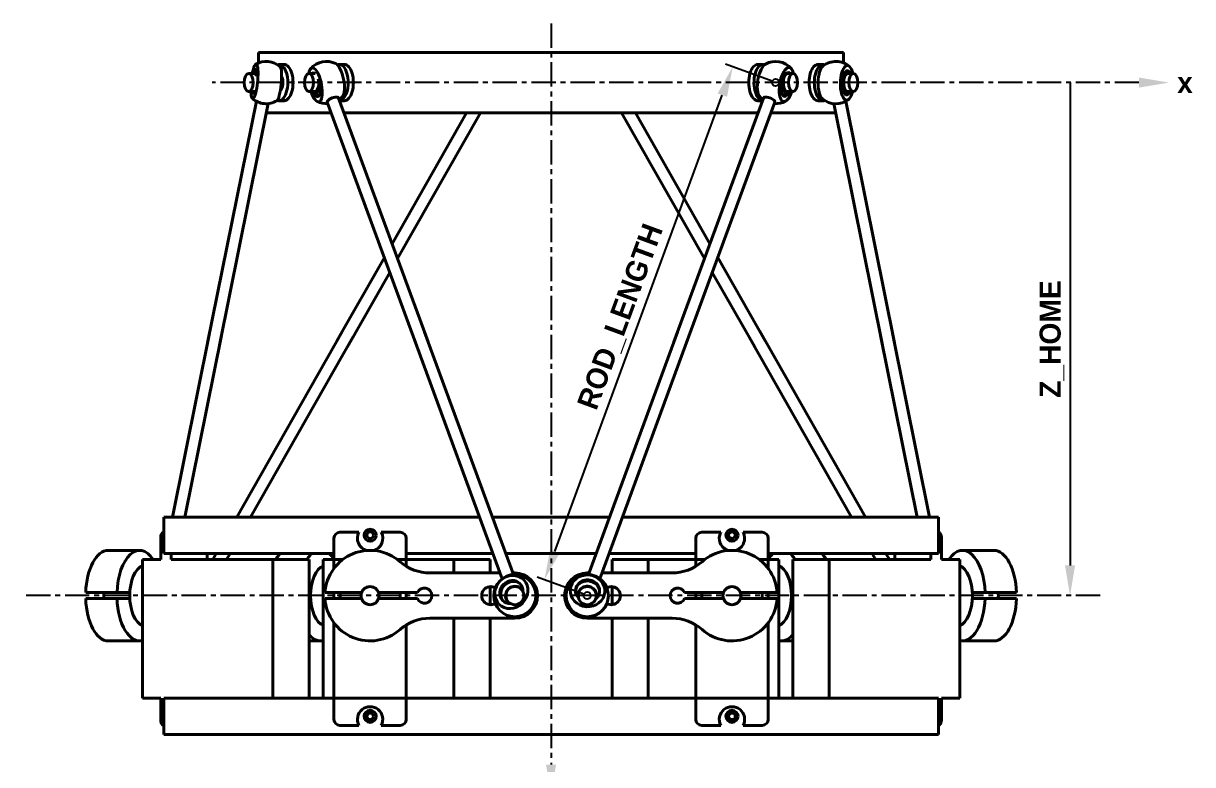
# Model space of a CAD drawing. Header units: millimetres. Extents: x -95 to 106, y -92 to 221.
# Drawn here: x -87.6 to 106.5, y 97.7 to 220.6 of the extents above; entities that cross this region are included whole.
import ezdxf

# ---------------------------------------------------------------- set-up
doc = ezdxf.new("R2010")
doc.units = ezdxf.units.MM
doc.header["$LTSCALE"] = 12.7
doc.linetypes.add('CENTER', pattern=[50.8, 31.75, -6.35, 6.35, -6.35])
doc.layers.add('cotes', color=7, linetype='Continuous')
doc.layers.add('points', color=7, linetype='Continuous')
doc.layers.add('Stewart Platform', color=7, linetype='Continuous', lineweight=40)
doc.styles.get("Standard").update_dxf_attribs({"font": 'Comfortaa-Bold.ttf'})
doc.dimstyles.new('ISO-25', dxfattribs={"dimtxt": 3.5, "dimasz": 5, "dimexe": 1.25, "dimexo": 0.625, "dimgap": 1, "dimtad": 1, "dimdec": 8, "dimtxsty": 'Standard', "dimcen": 2.5, "dimadec": 0, "dimazin": 0, "dimtfac": 1, "dimtmove": 0, "dimatfit": 3, "dimfxl": 1, "dimarcsym": 0})

# ---------------------------------------------------------------- blocks, each defined once
blk = doc.blocks.new('POINT_COORD')
at = {"layer": 'points'}
blk.add_circle((0, 0), 0.2, dxfattribs=at)
blk = doc.blocks.new('*D25')
at = {"layer": 'cotes', "color": 0, "lineweight": -2}
for p, q in [((36.67, 210.96), (28.97, 213.79)), ((0.62, 132.99), (28.42, 208.66)), ((5.42, 125.9), (-2.28, 128.73))]:
    blk.add_line(p, q, dxfattribs=at)
at = {"layer": 'cotes', "color": 0}
for points in [[(29.2, 208.38), (27.64, 208.95), (30.15, 213.36)], [(-0.16, 133.28), (1.4, 132.7), (-1.1, 128.3)]]:
    blk.add_solid(points, dxfattribs=at)
at = {"layer": 'Defpoints', "color": 0}
for p in [(30.15, 213.36), (37.25, 210.75), (6, 125.69)]:
    blk.add_point(p, dxfattribs=at)
at = {"layer": 'cotes', "color": 0, "insert": (11.71, 171.86), "char_height": 3.5, "attachment_point": 5, "rotation": 69.8281}
blk.add_mtext('ROD_LENGTH', dxfattribs=at)

msp = doc.modelspace()

# ---------------------------------------------------------------- linework, layer by layer
at = {"layer": 'cotes', "linetype": 'CENTER', "ltscale": 0.01}
for p, q in [((0, 220.5591888), (0, 97.66882684)), ((97.5591888, 210.74631036), (-56.25298184, 210.74631036)), ((91.12151218, 125.68532796), (-87.5591888, 125.68532796))]:
    msp.add_line(p, q, dxfattribs=at)
at = {"layer": 'cotes'}
msp.add_line((86.12151218, 210.74631036), (86.12151218, 130.68532796), dxfattribs=at)
for points in [[(97.5591888, 209.91297703), (97.5591888, 211.5796437), (102.5591888, 210.74631036)], [(85.28817885, 130.68532796), (86.95484552, 130.68532796), (86.12151218, 125.68532796)], [(0.83333333, 97.66882684), (-0.83333333, 97.66882684), (0, 92.66882684)]]:
    msp.add_solid(points, dxfattribs=at)
at = {"layer": 'Stewart Platform'}
for p, q in [((-48.54333157, 215.74989756), (-48.54333157, 214.0054011)), ((-48.54333157, 215.74989756), (-47.872978, 215.74989756)), ((-30.74745161, 215.74989756), (-47.872978, 215.74989756)), ((-30.74745161, 215.74989756), (-26.41421799, 215.74989756)), ((26.41421799, 215.74989756), (-26.41421799, 215.74989756)), ((26.41421799, 215.74989756), (30.74745161, 215.74989756)), ((47.872978, 215.74989756), (30.74745161, 215.74989756)), ((47.872978, 215.74989756), (48.54333157, 215.74989756)), ((48.54333157, 214.0054011), (48.54333157, 215.74989756)), ((-44.313802, 213.74846268), (-45.18044873, 213.74846268)), ((-34.3066276, 213.74846268), (-35.17327433, 213.74846268)), ((35.17327433, 213.74846268), (34.3066276, 213.74846268)), ((45.18044873, 213.74846268), (44.313802, 213.74846268)), ((-49.29702067, 212.24738652), (-50.1636674, 212.24738652)), ((-48.96033234, 212.2974224), (-49.25368834, 212.2974224)), ((-39.28984627, 212.24738652), (-40.156493, 212.24738652)), ((39.24651394, 212.2974224), (39.0876868, 212.2974224)), ((40.156493, 212.24738652), (39.28984627, 212.24738652)), ((49.25368834, 212.2974224), (48.96033234, 212.2974224)), ((50.1636674, 212.24738652), (49.29702067, 212.24738652)), ((-48.90489617, 207.65386493), (-56.98115026, 167.60561093)), ((-50.1636674, 209.2452342), (-49.29702067, 209.2452342)), ((-49.25368834, 209.19519833), (-49.20465487, 209.19519833)), ((-45.18044873, 207.74415804), (-44.313802, 207.74415804)), ((-40.156493, 209.2452342), (-39.28984627, 209.2452342)), ((-39.24651394, 209.19519833), (-38.95315794, 209.19519833)), ((-20.39258169, 167.75287027), (-35.24585666, 208.18415835)), ((-35.08421339, 207.74415804), (-34.3066276, 207.74415804)), ((35.24585666, 208.18415835), (20.39258169, 167.75287027)), ((34.3066276, 207.74415804), (35.08421339, 207.74415804)), ((38.95315794, 209.19519833), (39.24651394, 209.19519833)), ((39.28984627, 209.2452342), (40.156493, 209.2452342)), ((44.313802, 207.74415804), (45.18044873, 207.74415804)), ((56.98115026, 167.60561093), (48.90489617, 207.65386493)), ((48.96033234, 209.19519833), (49.25368834, 209.19519833)), ((49.29702067, 209.2452342), (50.1636674, 209.2452342)), ((-55.01921187, 167.2099604), (-46.94295779, 207.2582144)), ((-36.48116455, 205.74272316), (-47.24857641, 205.74272316)), ((-37.12452855, 207.49398914), (-22.27125358, 167.06270106)), ((-30.74745161, 205.74272316), (-34.34894465, 205.74272316)), ((-30.74745161, 205.74272316), (-26.41421799, 205.74272316)), ((26.41421799, 205.74272316), (-26.41421799, 205.74272316)), ((-14.00577541, 205.74272316), (-26.36790121, 184.01796098)), ((-25.46447301, 181.55878845), (-11.70299471, 205.74272316)), ((11.70299471, 205.74272316), (25.46447301, 181.55878845)), ((26.36790121, 184.01796098), (14.00577541, 205.74272316)), ((22.27125358, 167.06270106), (37.12452855, 207.49398914)), ((26.41421799, 205.74272316), (30.74745161, 205.74272316)), ((34.34894465, 205.74272316), (30.74745161, 205.74272316)), ((47.24857641, 205.74272316), (36.48116455, 205.74272316)), ((46.94295779, 207.2582144), (55.01921187, 167.2099604)), ((-27.66360742, 181.74093277), (-35.53802528, 167.90270962)), ((35.53802528, 167.90270962), (27.66360742, 181.74093277)), ((-33.79850159, 166.9128617), (-26.76017922, 179.28176023)), ((26.76017922, 179.28176023), (33.79850159, 166.9128617)), ((-56.65524922, 169.22167793), (-62.81142263, 138.69465468)), ((-60.76969614, 138.69465468), (-54.69331083, 168.8260274)), ((-34.6184284, 169.51877663), (-52.15839822, 138.69465468)), ((-6.22241765, 129.1810411), (-20.98627753, 169.36893727)), ((20.98627753, 169.36893727), (6.22241765, 129.1810411)), ((52.15839822, 138.69465468), (34.6184284, 169.51877663)), ((54.69331083, 168.8260274), (60.76969614, 138.69465468)), ((62.81142263, 138.69465468), (56.65524922, 169.22167793)), ((-49.85561752, 138.69465468), (-32.8789047, 168.5289287)), ((-22.86494942, 168.67876806), (-8.10108953, 128.49087189)), ((8.10108953, 128.49087189), (22.86494942, 168.67876806)), ((32.8789047, 168.5289287), (49.85561752, 138.69465468)), ((-64.27257597, 138.69465468), (-64.27257597, 132.69035004)), ((-64.27257597, 138.69465468), (-63.60222239, 138.69465468)), ((-63.60222239, 138.69465468), (-41.47310881, 138.69465468)), ((-41.47310881, 138.69465468), (-37.13987518, 138.69465468)), ((-37.13987518, 138.69465468), (-11.84966146, 138.69465468)), ((-9.71744156, 138.69465468), (9.71744156, 138.69465468)), ((11.84966146, 138.69465468), (37.13987518, 138.69465468)), ((37.13987518, 138.69465468), (41.47310881, 138.69465468)), ((41.47310881, 138.69465468), (63.60222239, 138.69465468)), ((63.60222239, 138.69465468), (64.27257597, 138.69465468)), ((64.27257597, 132.69035004), (64.27257597, 138.69465468)), ((-64.27813345, 136.19286108), (-64.27257597, 136.19286108)), ((-31.86946657, 136.19286108), (-35.0251104, 136.19286108)), ((-25.017936, 136.19286108), (-28.17357983, 136.19286108)), ((28.17357983, 136.19286108), (25.017936, 136.19286108)), ((35.0251104, 136.19286108), (31.86946657, 136.19286108)), ((64.27257597, 136.19286108), (64.27813345, 136.19286108)), ((-64.77849217, 131.6896326), (-64.77849217, 135.19214364)), ((-36.02582784, 131.6896326), (-36.02582784, 135.19214364)), ((-24.01721856, 131.6896326), (-24.01721856, 135.19214364)), ((24.01721856, 131.6896326), (24.01721856, 135.19214364)), ((36.02582784, 131.6896326), (36.02582784, 135.19214364)), ((64.77849217, 131.6896326), (64.77849217, 135.19214364)), ((-68.27619029, 133.19070876), (-73.47607064, 133.19070876)), ((-64.27257597, 132.69035004), (-63.60222239, 132.69035004)), ((-63.60222239, 132.69035004), (-41.47310881, 132.69035004)), ((-63.04519872, 131.6896326), (-63.04519872, 132.69035004)), ((-57.04089408, 131.6896326), (-57.04089408, 132.69035004)), ((-55.57505101, 132.69035004), (-56.14449314, 131.6896326)), ((-53.84171244, 131.6896326), (-53.27227031, 132.69035004)), ((-41.47310881, 132.69035004), (-37.13987518, 132.69035004)), ((-37.13987518, 132.69035004), (-36.02582784, 132.69035004)), ((-24.01721856, 132.69035004), (-9.64385521, 132.69035004)), ((-7.51163531, 132.69035004), (7.51163531, 132.69035004)), ((9.64385521, 132.69035004), (24.01721856, 132.69035004)), ((36.02582784, 132.69035004), (37.13987518, 132.69035004)), ((37.13987518, 132.69035004), (41.47310881, 132.69035004)), ((41.47310881, 132.69035004), (63.60222239, 132.69035004)), ((53.27227031, 132.69035004), (53.84171244, 131.6896326)), ((56.14449314, 131.6896326), (55.57505101, 132.69035004)), ((57.04089408, 131.6896326), (57.04089408, 132.69035004)), ((63.04519872, 131.6896326), (63.04519872, 132.69035004)), ((63.60222239, 132.69035004), (64.27257597, 132.69035004)), ((73.47607064, 133.19070876), (68.27619029, 133.19070876)), ((-64.77849217, 131.6896326), (-67.81175571, 131.6896326)), ((-67.81175571, 108.67313148), (-67.81175571, 131.6896326)), ((-46.14558758, 131.6896326), (-63.04519872, 131.6896326)), ((-46.14558758, 131.6896326), (-40.14128294, 131.6896326)), ((-46.14558758, 108.67313148), (-46.14558758, 131.6896326)), ((-40.14128294, 108.67313148), (-40.14128294, 131.6896326)), ((-37.79023251, 108.67313148), (-37.79023251, 131.6896326)), ((-36.02582784, 131.6896326), (-37.79023251, 131.6896326)), ((-36.02582784, 130.18855644), (-36.02582784, 131.6896326)), ((-34.52475168, 131.6896326), (-36.02582784, 131.6896326)), ((-24.01721856, 131.6896326), (-25.51829472, 131.6896326)), ((-24.01721856, 130.54574526), (-24.01721856, 131.6896326)), ((-16.12406438, 131.6896326), (-24.01721856, 131.6896326)), ((-16.12406438, 131.6896326), (-10.11975974, 131.6896326)), ((-16.12406438, 129.43801836), (-16.12406438, 131.6896326)), ((-10.11975974, 129.43801836), (-10.11975974, 131.6896326)), ((10.11975974, 131.6896326), (16.12406438, 131.6896326)), ((10.11975974, 129.43801836), (10.11975974, 131.6896326)), ((16.12406438, 131.6896326), (24.01721856, 131.6896326)), ((16.12406438, 129.43801836), (16.12406438, 131.6896326)), ((24.01721856, 130.54574526), (24.01721856, 131.6896326)), ((25.51829472, 131.6896326), (24.01721856, 131.6896326)), ((36.02582784, 131.6896326), (34.52475168, 131.6896326)), ((36.02582784, 130.18855644), (36.02582784, 131.6896326)), ((36.02582784, 131.6896326), (37.79023251, 131.6896326)), ((37.79023251, 108.67313148), (37.79023251, 131.6896326)), ((40.14128294, 131.6896326), (46.14558758, 131.6896326)), ((40.14128294, 108.67313148), (40.14128294, 131.6896326)), ((46.14558758, 108.67313148), (46.14558758, 131.6896326)), ((46.14558758, 131.6896326), (63.04519872, 131.6896326)), ((64.77849217, 131.6896326), (67.81175571, 131.6896326)), ((67.81175571, 108.67313148), (67.81175571, 131.6896326)), ((-8.4490435, 129.43801836), (-20.09283765, 129.43801836)), ((-6.00430464, 129.43801836), (-6.31682359, 129.43801836)), ((6.00430464, 129.43801836), (6.31682359, 129.43801836)), ((8.4490435, 129.43801836), (20.09283765, 129.43801836)), ((-72.02053209, 126.18568668), (-77.22041244, 126.18568668)), ((-69.89879677, 126.18568668), (-72.02053209, 126.18568668)), ((-40.14128294, 126.18568668), (-39.87727357, 126.18568668)), ((-31.43675138, 126.18568668), (-37.5102068, 126.18568668)), ((-36.02582784, 125.18496924), (-36.02582784, 126.18568668)), ((-22.16153209, 126.18568668), (-28.60629502, 126.18568668)), ((-24.01721856, 125.18496924), (-24.01721856, 126.18568668)), ((-10.11975974, 124.18847988), (-10.11975974, 127.18217605)), ((10.11975974, 124.18847988), (10.11975974, 127.18217605)), ((22.16153209, 126.18568668), (28.60629502, 126.18568668)), ((24.01721856, 125.18496924), (24.01721856, 126.18568668)), ((31.43675138, 126.18568668), (37.5102068, 126.18568668)), ((36.02582784, 125.18496924), (36.02582784, 126.18568668)), ((40.14128294, 126.18568668), (39.87727357, 126.18568668)), ((69.89879677, 126.18568668), (72.02053209, 126.18568668)), ((72.02053209, 126.18568668), (77.22041244, 126.18568668)), ((-72.02053209, 125.18496924), (-77.22041244, 125.18496924)), ((-69.89879677, 125.18496924), (-72.02053209, 125.18496924)), ((-40.14128294, 125.18496924), (-39.87727357, 125.18496924)), ((-31.43675138, 125.18496924), (-37.5102068, 125.18496924)), ((-22.16153209, 125.18496924), (-28.60629502, 125.18496924)), ((22.16153209, 125.18496924), (28.60629502, 125.18496924)), ((31.43675138, 125.18496924), (37.5102068, 125.18496924)), ((40.14128294, 125.18496924), (39.87727357, 125.18496924)), ((69.89879677, 125.18496924), (72.02053209, 125.18496924)), ((72.02053209, 125.18496924), (77.22041244, 125.18496924)), ((-36.02582784, 108.67313148), (-36.02582784, 121.18209948)), ((-24.01721856, 108.67313148), (-24.01721856, 120.82491067)), ((-6.00430464, 121.93263756), (-20.09283765, 121.93263756)), ((-16.12406438, 108.67313148), (-16.12406438, 121.93263756)), ((-10.11975974, 108.67313148), (-10.11975974, 121.93263756)), ((6.00430464, 121.93263756), (20.09283765, 121.93263756)), ((10.11975974, 108.67313148), (10.11975974, 121.93263756)), ((16.12406438, 108.67313148), (16.12406438, 121.93263756)), ((24.01721856, 108.67313148), (24.01721856, 120.82491067)), ((36.02582784, 108.67313148), (36.02582784, 121.18209948)), ((-73.47607064, 118.17994716), (-68.27619029, 118.17994716)), ((-40.14128294, 118.17994716), (-38.25466709, 118.17994716)), ((38.25466709, 118.17994716), (40.14128294, 118.17994716)), ((68.27619029, 118.17994716), (73.47607064, 118.17994716)), ((-64.77849217, 108.67313148), (-67.81175571, 108.67313148)), ((-64.77849217, 105.17062044), (-64.77849217, 108.67313148)), ((-64.27257597, 108.67313148), (-64.27257597, 102.66882684)), ((-64.27257597, 108.67313148), (-63.60222239, 108.67313148)), ((-63.60222239, 108.67313148), (-41.47310881, 108.67313148)), ((-41.47310881, 108.67313148), (-37.13987518, 108.67313148)), ((-37.13987518, 108.67313148), (-36.02582784, 108.67313148)), ((-36.02582784, 105.17062044), (-36.02582784, 108.67313148)), ((-24.01721856, 108.67313148), (-36.02582784, 108.67313148)), ((-24.01721856, 108.67313148), (24.01721856, 108.67313148)), ((-24.01721856, 105.17062044), (-24.01721856, 108.67313148)), ((24.01721856, 105.17062044), (24.01721856, 108.67313148)), ((36.02582784, 108.67313148), (24.01721856, 108.67313148)), ((36.02582784, 108.67313148), (37.13987518, 108.67313148)), ((36.02582784, 105.17062044), (36.02582784, 108.67313148)), ((37.13987518, 108.67313148), (41.47310881, 108.67313148)), ((41.47310881, 108.67313148), (63.60222239, 108.67313148)), ((63.60222239, 108.67313148), (64.27257597, 108.67313148)), ((64.27257597, 102.66882684), (64.27257597, 108.67313148)), ((64.77849217, 105.17062044), (64.77849217, 108.67313148)), ((64.77849217, 108.67313148), (67.81175571, 108.67313148)), ((-64.27257597, 104.169903), (-64.27813345, 104.169903)), ((-31.86946657, 104.169903), (-35.0251104, 104.169903)), ((-25.017936, 104.169903), (-28.17357983, 104.169903)), ((28.17357983, 104.169903), (25.017936, 104.169903)), ((35.0251104, 104.169903), (31.86946657, 104.169903)), ((64.27813345, 104.169903), (64.27257597, 104.169903)), ((-64.27257597, 102.66882684), (-63.60222239, 102.66882684)), ((-63.60222239, 102.66882684), (-41.47310881, 102.66882684)), ((-41.47310881, 102.66882684), (-37.13987518, 102.66882684)), ((-37.13987518, 102.66882684), (37.13987518, 102.66882684)), ((37.13987518, 102.66882684), (41.47310881, 102.66882684)), ((41.47310881, 102.66882684), (63.60222239, 102.66882684)), ((63.60222239, 102.66882684), (64.27257597, 102.66882684))]:
    msp.add_line(p, q, dxfattribs=at)
for centre, radius in [((-30.0215232, 135.69250236), 1.00071744), ((-30.0215232, 135.69250236), 0.55039459), ((30.0215232, 135.69250236), 1.00071744), ((30.0215232, 135.69250236), 0.55039459), ((-6.00430464, 125.68532796), 3.50251104), ((6.00430464, 125.68532796), 3.50251104), ((-30.0215232, 125.68532796), 1.50107616), ((-6.00430464, 125.68532796), 1.50107616), ((6.00430464, 125.68532796), 1.50107616), ((30.0215232, 125.68532796), 1.50107616), ((-30.0215232, 105.67097916), 1.00071744), ((-30.0215232, 105.67097916), 0.55039459), ((30.0215232, 105.67097916), 1.00071744), ((30.0215232, 105.67097916), 0.55039459)]:
    msp.add_circle(centre, radius, dxfattribs=at)
for centre, radius, start, end in [((-47.26040087, 210.74631036), 3.50251104, 48.7817605012, 119.8964389197), ((-37.25322647, 210.74631036), 3.50251104, 63.6519244909, 138.7965123282), ((37.25322647, 210.74631036), 3.50251104, 41.6693509043, 118.4240967813), ((47.26040087, 210.74631036), 3.50251104, 88.6942391176, 126.9152395506), ((47.26040087, 210.74631036), 3.50251104, 50.4732386846, 88.6942391176), ((-47.26040087, 210.74631036), 2.5017936, 129.9210958042, 141.6838655263), ((37.25322647, 210.74631036), 2.5017936, 38.3161344737, 39.3632162623), ((47.26040087, 210.74631036), 2.5017936, 38.3161344737, 48.1804365921), ((-47.26040087, 210.74631036), 3.50251104, 228.7817605012, 264.3390997104), ((-47.26040087, 210.74631036), 3.50251104, 264.3390997104, 299.8964389197), ((-37.25322647, 210.74631036), 2.5017936, 218.3161344737, 240.1814934525), ((-37.25322647, 210.74631036), 3.50251104, 243.6519244909, 273.5703087997), ((-37.25322647, 210.74631036), 3.50251104, 306.7734079977, 318.7965123282), ((37.25322647, 210.74631036), 3.50251104, 221.6693509043, 233.2265920023), ((37.25322647, 210.74631036), 3.50251104, 266.4296912003, 298.4240967813), ((37.25322647, 210.74631036), 2.5017936, 300.7302314233, 321.6838655263), ((47.26040087, 210.74631036), 3.50251104, 230.4732386846, 306.9152395506), ((47.26040087, 210.74631036), 2.5017936, 309.2080416431, 321.6838655263), ((-35.0251104, 135.19214364), 1.00071744, 90, 180), ((-30.0215232, 135.19214364), 2.10150662, 151.5631098511, 254.2925687697), ((-30.0215232, 135.19214364), 2.10150662, 285.7074312303, 28.4368901489), ((-25.017936, 135.19214364), 1.00071744, 0, 90), ((25.017936, 135.19214364), 1.00071744, 90, 180), ((30.0215232, 135.19214364), 2.10150662, 151.5631098511, 254.2925687697), ((30.0215232, 135.19214364), 2.10150662, 285.7074312303, 28.4368901489), ((35.0251104, 135.19214364), 1.00071744, 0, 90), ((-30.0215232, 125.68532796), 7.5053808, 48.5903778907, 176.1774462707), ((-20.09283765, 136.94339916), 7.5053808, 228.5903778907, 270), ((6.00430464, 125.68532796), 3.7526904, 90, 270), ((-30.0215232, 125.68532796), 5.0035872, 174.2608295227, 185.7391704773), ((-30.0215232, 125.68532796), 1.50107616, 19.4712206345, 160.5287793655), ((-30.0215232, 125.68532796), 5.0035872, 354.2608295227, 5.7391704773), ((-21.01506624, 125.68532796), 1.2508968, 203.5781784782, 156.4218215218), ((-10.0071744, 125.68532796), 1.50107616, 60, 300), ((6.00430464, 125.68532796), 1.55111203, 339.7686187036, 191.7388431739), ((30.0215232, 125.68532796), 5.0035872, 174.2608295227, 185.7391704773), ((30.0215232, 125.68532796), 5.0035872, 354.2608295227, 5.7391704773), ((-30.0215232, 125.68532796), 1.50107616, 199.4712206345, 340.5287793655), ((30.0215232, 125.68532796), 7.5053808, 228.5903778907, 356.1774462707), ((20.09283765, 114.42725676), 7.5053808, 48.5903778907, 90), ((-35.0251104, 105.17062044), 1.00071744, 180, 270), ((-25.017936, 105.17062044), 1.00071744, 270, 0), ((25.017936, 105.17062044), 1.00071744, 180, 270), ((35.0251104, 105.17062044), 1.00071744, 270, 0)]:
    msp.add_arc(centre, radius, start, end, dxfattribs=at)
at = {"layer": 'Stewart Platform', "extrusion": (0, 3.25212e-16, -1)}
for centre, radius, start, end in [((-30.0215232, 125.68532796), 7.5053808, 48.5903778907, 176.1774462707), ((-20.09283765, 136.94339916), 7.5053808, 228.5903778907, 270), ((6.00430464, 125.68532796), 3.7526904, 90, 270), ((-10.0071744, 125.68532796), 1.50107616, 60, 300), ((-21.01506624, 125.68532796), 1.2508968, 203.5781784782, 156.4218215218), ((-30.0215232, 125.68532796), 1.50107616, 19.4712206345, 160.5287793655), ((30.0215232, 125.68532796), 7.5053808, 228.5903778907, 356.1774462707), ((-30.0215232, 125.68532796), 1.50107616, 199.4712206345, 340.5287793655), ((20.09283765, 114.42725676), 7.5053808, 48.5903778907, 90)]:
    msp.add_arc(centre, radius, start, end, dxfattribs=at)
at = {"layer": 'Stewart Platform', "extrusion": (-1.98254e-16, 3.25212e-16, -1)}
msp.add_arc((6.00430464, 125.68532796), 1.55111203, 302.0261951261, 149.0426609506, dxfattribs=at)
at = {"layer": 'Stewart Platform', "extrusion": (0, -2.27888e-16, -1)}
for centre in [(30.0215232, 105.17062044), (-30.0215232, 105.17062044)]:
    msp.add_arc(centre, 2.10150662, 331.5631098511, 208.4368901489, dxfattribs=at)
at = {"layer": 'Stewart Platform', "extrusion": (0, 0, -1)}
for centre, major_axis, ratio, start_param, end_param in [((-49.21752115, 210.94030815), (0.28352706, 2.86032418), 0.1854650499, 5.1685043735, 10.3430138547), ((-45.18044873, 210.74631036), (0, 3.00215232), 0.5, 6.1347241926, 9.5925955158), ((-44.313802, 210.74631036), (0, 3.00215232), 0.5, 0, 3.1415926536), ((-39.0929639, 210.38122435), (-0.55948773, 2.81936438), 0.3489701772, 5.502346401, 10.6510571352), ((-35.41348903, 211.11139638), (-0.55948773, 2.81936438), 0.3489701772, 0.2622894309, 2.8793032226), ((-35.17327433, 210.74631036), (0, 3.00215232), 0.5, 6.0977114486, 9.3666545988), ((-34.3066276, 210.74631036), (0, 3.00215232), 0.5, 0, 3.1415926536), ((34.3066276, 210.74631036), (0, -3.00215232), 0.5, 0, 3.1415926536), ((35.17327433, 210.74631036), (0, -3.00215232), 0.5, 0.058123362, 3.3044785997), ((35.43880274, 211.0647168), (-0.49681571, -2.83108039), 0.3909437115, 0.300246966, 2.8413456876), ((39.06765019, 210.42790393), (-0.49681571, -2.83108039), 0.3909437115, 5.0737750805, 10.232872356), ((44.313802, 210.74631036), (0, -3.00215232), 0.5, 0, 3.1415926536), ((45.18044873, 210.74631036), (0, -3.00215232), 0.5, 6.1347241924, 9.5732390756), ((45.41235374, 210.78843433), (-0.06550009, -2.87359561), 0.383355312, 0.2931975983, 2.8483950553), ((49.108448, 210.7041864), (-0.06550009, -2.87359561), 0.383355312, 5.2361528079, 10.4199511879), ((-49.25368834, 210.74631036), (0, 1.55111203), 0.5, 6.0284972529, 6.9073531488), ((-49.21752115, 210.94030815), (0.1974229, 1.99167411), 0.1854650499, 5.4325609873, 7.3952517984), ((-49.29702067, 210.74631036), (0, 1.50107616), 0.5, 0, 0.7260552444), ((-48.96033234, 210.74631036), (0, 1.55111203), 0.5, 0, 0.1917608851), ((-45.30328059, 210.55231258), (0.28352706, 2.86032418), 0.1854650499, 0.1318026111, 3.0097900425), ((-45.2671134, 210.74631036), (0, 1.55111203), 0.5, 0.8165968681, 2.6961084969), ((-39.0929639, 210.38122435), (-0.38957725, 1.96315337), 0.3489701772, 6.029438052, 6.7553475735), ((-39.24651394, 210.74631036), (0, 1.55111203), 0.5, 6.0284972529, 6.2618945901), ((-39.28984627, 210.74631036), (0, 1.50107616), 0.5, 0, 0.1644946858), ((39.06765019, 210.42790393), (-0.34593806, -1.97131135), 0.3909437115, 5.2855605577, 9.7569077138), ((39.24651394, 210.74631036), (0, -1.55111203), 0.5, 6.0284972529, 8.4102473225), ((39.28984627, 210.74631036), (0, -1.50107616), 0.5, 0, 3.1415926536), ((39.24651394, 210.74631036), (0, -1.55111203), 0.5, 2.8005965338, 3.3962807079), ((38.61404426, 210.50750554), (-0.34593806, -1.97131135), 0.3909437115, 3.4403078617, 3.4658031963), ((49.108448, 210.7041864), (-0.04560841, -2.00091515), 0.383355312, 5.5206784761, 10.1060845257), ((49.25368834, 210.74631036), (0, -1.55111203), 0.5, 6.0284972529, 9.679466015), ((49.29702067, 210.74631036), (0, -1.50107616), 0.5, 0, 3.1415926536), ((48.96033234, 210.74631036), (0, -1.55111203), 0.5, 2.6420280183, 3.1415926536), ((-39.0929639, 210.38122435), (-0.38957725, 1.96315337), 0.3489701772, 1.1195280505, 4.182593558), ((-39.24651394, 210.74631036), (0, 1.55111203), 0.5, 1.5364186773, 3.3962807079), ((-39.28984627, 210.74631036), (0, 1.50107616), 0.5, 1.3183556907, 3.1415926536), ((-38.95315794, 210.74631036), (0, 1.55111203), 0.5, 2.1806623448, 3.1415926536), ((38.95315794, 210.74631036), (0, -1.55111203), 0.5, 0, 1.1653476201), ((48.96033234, 210.74631036), (0, -1.55111203), 0.5, 0, 0.7119058825), ((-49.21752115, 210.94030815), (0.1974229, 1.99167411), 0.1854650499, 2.5517153018, 3.6762419703), ((-49.25368834, 210.74631036), (0, 1.55111203), 0.5, 3.0764818482, 3.3962807079), ((-49.29702067, 210.74631036), (0, 1.50107616), 0.5, 2.9797849282, 3.1415926536), ((38.61404426, 210.50750554), (-0.34593806, -1.97131135), 0.3909437115, 5.9589747644, 5.9844700991), ((-64.27813345, 135.19214364), (0, -1.00071744), 0.5, 1.5707963268, 3.1415926536), ((64.27813345, 135.19214364), (0, 1.00071744), 0.5, 0, 1.5707963268), ((-43.45454744, 125.68532796), (0, -7.5053808), 0.5, 2.4980915448, 2.774384633), ((-38.25466709, 125.68532796), (0, -7.5053808), 0.5, 2.4980915448, 2.774384633), ((-38.25466709, 125.68532796), (0, -7.5053808), 0.5, 3.5088006741, 3.7775289288), ((68.27619029, 125.68532796), (0, 7.5053808), 0.5, 5.6396841984, 7.7872654856), ((73.47607064, 125.68532796), (0, 7.5053808), 0.5, 0, 1.5040801784), ((-67.40954356, 125.68532796), (0, -5.0035872), 0.5, 0.1614702608, 2.9801223928), ((-37.38802036, 125.68532796), (0, -5.0035872), 0.5, 0.1614702608, 2.9801223928), ((37.38802036, 125.68532796), (0, 5.0035872), 0.5, 0.1614702608, 2.9801223928), ((67.40954356, 125.68532796), (0, 5.0035872), 0.5, 0.1614702608, 2.9801223928), ((6.06334256, 126.48047974), (1.99594096, -0.14819335), 0.9172185427, 2.3560559849, 7.0687219758), ((6.04858308, 126.2816918), (1.99594096, -0.14819335), 0.9172185427, 3.1959118231, 6.2288661376), ((-73.47607064, 125.68532796), (0, -1.50107616), 0.5, 1.2309594173, 1.9106332362), ((73.47607064, 125.68532796), (0, 1.50107616), 0.5, 1.2309594173, 1.9106332362), ((-73.47607064, 125.68532796), (0, -7.5053808), 0.5, 0, 1.5040801784), ((-68.27619029, 125.68532796), (0, -7.5053808), 0.5, 6.1591067464, 7.7872654856), ((38.25466709, 125.68532796), (0, 7.5053808), 0.5, 2.6148307105, 3.2656712143), ((-64.27813345, 105.17062044), (0, -1.00071744), 0.5, 0, 1.5707963268), ((64.27813345, 105.17062044), (0, 1.00071744), 0.5, 1.5707963268, 3.1415926536)]:
    msp.add_ellipse(centre, major_axis=major_axis, ratio=ratio, start_param=start_param, end_param=end_param, dxfattribs=at)
for centre, major_axis, ratio in [((-50.1636674, 210.74631036), (0, 1.50107616), 0.5), ((-40.156493, 210.74631036), (0, 1.50107616), 0.5), ((40.156493, 210.74631036), (0, -1.50107616), 0.5), ((50.1636674, 210.74631036), (0, -1.50107616), 0.5), ((6.06334256, 126.48047974), (2.86645197, -0.21282649), 0.9172185427)]:
    msp.add_ellipse(centre, major_axis=major_axis, ratio=ratio, dxfattribs=at)
at = {"layer": 'Stewart Platform'}
for centre, major_axis, ratio, start_param, end_param in [((-36.1851926, 207.83907375), (0.93933594, 0.3450846), 0.3854035129, 0, 3.1415926536), ((36.1851926, 207.83907375), (0.93933594, -0.3450846), 0.3854035129, 0, 3.1415926536), ((-73.47607064, 125.68532796), (0, 7.5053808), 0.5, 0, 1.5040801784), ((-68.27619029, 125.68532796), (0, 7.5053808), 0.5, 5.6396841984, 7.7872654856), ((38.25466709, 125.68532796), (0, -7.5053808), 0.5, 3.5088006741, 3.7775289288), ((38.25466709, 125.68532796), (0, -7.5053808), 0.5, 2.4980915448, 2.774384633), ((43.45454744, 125.68532796), (0, -7.5053808), 0.5, 2.4980915448, 2.774384633), ((-6.44233895, 126.13161101), (-1.428367, -1.40196622), 0.9090942713, 3.1989049996, 6.2258729611), ((-6.58835038, 126.28037202), (-1.428367, -1.40196622), 0.9090942713, 2.3720596057, 7.0527183551), ((68.27619029, 125.68532796), (0, -7.5053808), 0.5, 6.1591067464, 7.7872654856), ((73.47607064, 125.68532796), (0, -7.5053808), 0.5, 0, 1.5040801784), ((-38.25466709, 125.68532796), (0, 7.5053808), 0.5, 2.6148307105, 3.2656712143)]:
    msp.add_ellipse(centre, major_axis=major_axis, ratio=ratio, start_param=start_param, end_param=end_param, dxfattribs=at)
msp.add_ellipse((-6.58835038, 126.28037202), major_axis=(-2.05133593, -2.0134207), ratio=0.9090942713, dxfattribs=at)

# ---------------------------------------------------------------- block references
at = {"layer": 'cotes', "xscale": 3.002152319999999, "yscale": 3.002152319999999, "zscale": 3.002152319999999}
for p in [(37.25322647, 210.74631036), (6.00430464, 125.68532796)]:
    msp.add_blockref('POINT_COORD', p, dxfattribs=at)

# ---------------------------------------------------------------- texts
at = {"layer": 'cotes', "insert": (106.49061043, 210.74631036), "char_height": 3.5, "width": 7.862843261, "attachment_point": 6}
msp.add_mtext('{x}', dxfattribs=at)
at = {"layer": 'cotes', "insert": (83.12055188, 168.21581916), "char_height": 3.5, "attachment_point": 5, "rotation": 90}
msp.add_mtext('Z_HOME', dxfattribs=at)

# ---------------------------------------------------------------- dimensions: what is measured, and where the dimension line sits
at = {"layer": 'cotes'}
dim = msp.add_aligned_dim(p1=(6.00430464, 125.68532796), p2=(37.25322647, 210.74631036), distance=7.57119676, text='ROD_LENGTH', dimstyle='ISO-25', dxfattribs=at)
dim.commit()
dim.dimension.update_dxf_attribs({"geometry": '*D25', "text_midpoint": (11.7050781, 171.86149224)})

doc.saveas('drawing.dxf')
